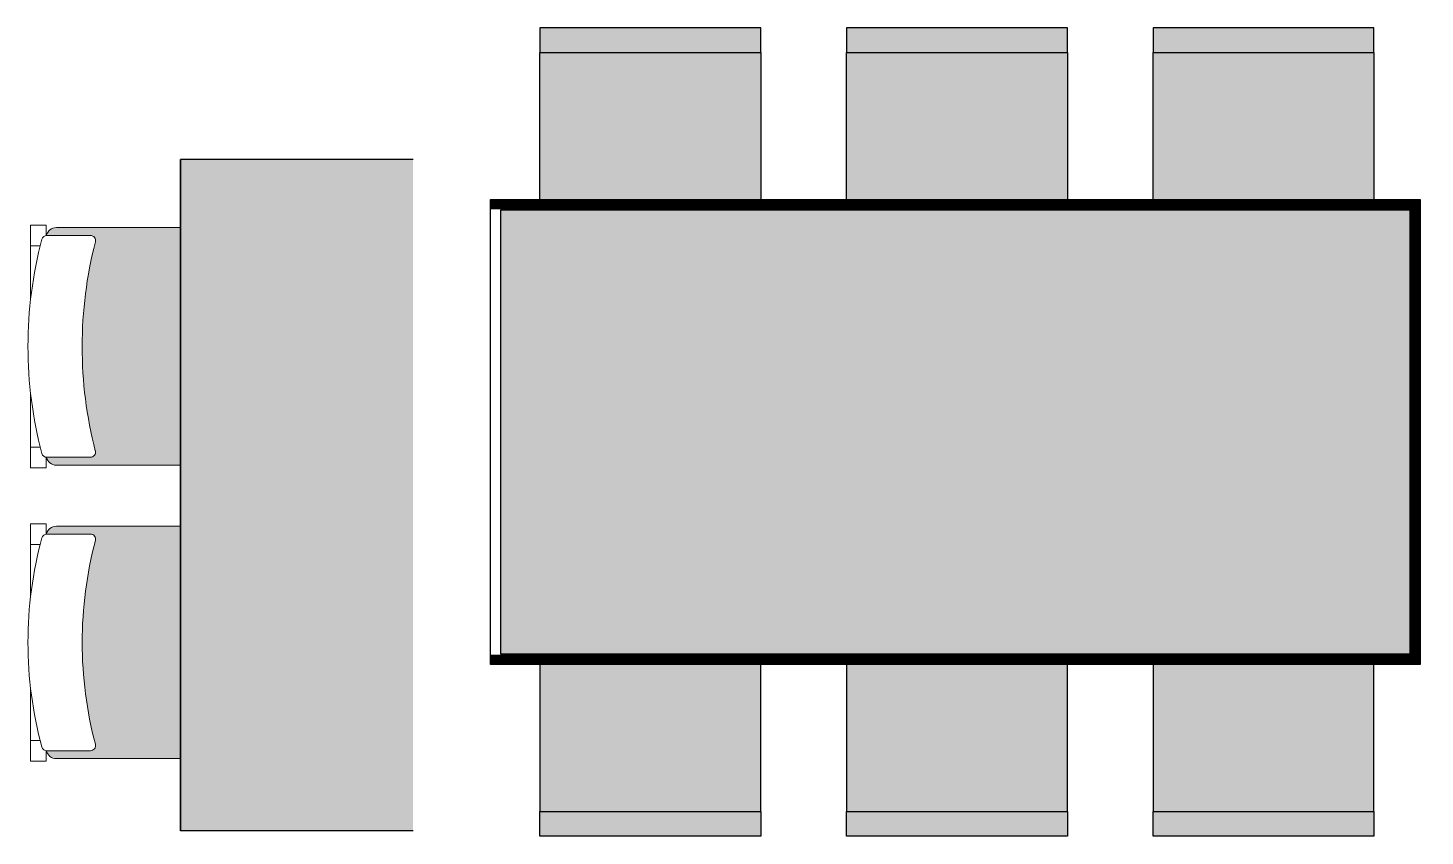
# Model space of a CAD drawing. Header units: millimetres. Extents: x 1349.81 to 1352.51, y 1288.67 to 1290.24.
import ezdxf

# ---------------------------------------------------------------- set-up
doc = ezdxf.new("R2010")
doc.units = ezdxf.units.MM
for name, color, linetype in [('AR-MOB_mesa jantar', 255, 'Continuous'), ('COTAS', 3, 'Continuous'), ('Layout', 8, 'Continuous'), ('MOBILIARIO', 1, 'Continuous')]:
    doc.layers.add(name, color=color, linetype=linetype)

msp = doc.modelspace()

# ---------------------------------------------------------------- hatches: boundary and pattern name
at = {"layer": 'AR-MOB_mesa jantar'}
h = msp.add_hatch(color=38, dxfattribs=at)
h.set_gradient(color1=(76, 38, 0), color2=(168, 84, 0), rotation=90, one_color=1, tint=0.33, name='INVCURVED')
h.paths.add_polyline_path([(1351.2249, 1290.1897), (1351.2249, 1290.2372), (1350.7974, 1290.2372), (1350.7974, 1290.1897)])
h = msp.add_hatch(color=38, dxfattribs=at)
h.set_gradient(color1=(76, 38, 0), color2=(168, 84, 0), rotation=90, one_color=1, tint=0.33, name='INVCURVED')
h.paths.add_polyline_path([(1351.8187, 1290.1897), (1351.8187, 1290.2372), (1351.3912, 1290.2372), (1351.3912, 1290.1897)])
h = msp.add_hatch(color=38, dxfattribs=at)
h.set_gradient(color1=(76, 38, 0), color2=(168, 84, 0), rotation=90, one_color=1, tint=0.33, name='INVCURVED')
h.paths.add_polyline_path([(1352.4124, 1290.1897), (1352.4124, 1290.2372), (1351.9849, 1290.2372), (1351.9849, 1290.1897)])
h = msp.add_hatch(color=47, dxfattribs=at)
h.set_gradient(color1=(113, 113, 56), one_color=1, tint=1)
h.paths.add_polyline_path([(1351.2249, 1289.9047), (1351.2249, 1290.1897), (1350.7974, 1290.1897), (1350.7974, 1289.9047)])
h = msp.add_hatch(color=47, dxfattribs=at)
h.set_gradient(color1=(113, 113, 56), one_color=1, tint=1)
h.paths.add_polyline_path([(1351.8187, 1289.9047), (1351.8187, 1290.1897), (1351.3912, 1290.1897), (1351.3912, 1289.9047)])
h = msp.add_hatch(color=47, dxfattribs=at)
h.set_gradient(color1=(113, 113, 56), one_color=1, tint=1)
h.paths.add_polyline_path([(1352.4124, 1289.9047), (1352.4124, 1290.1897), (1351.9849, 1290.1897), (1351.9849, 1289.9047)])
at = {"layer": 'AR-MOB_mesa jantar', "true_color": 0xffffff}
h = msp.add_hatch(color=7, dxfattribs=at)
h.set_gradient(color1=(255, 255, 255), rotation=135, one_color=1, tint=1, name='INVCYLINDER')
h.paths.add_polyline_path([(1350.7218, 1289.0247), (1350.7218, 1289.8847), (1352.4818, 1289.8847), (1352.4818, 1289.0247)])
at = {"layer": 'AR-MOB_mesa jantar'}
h = msp.add_hatch(color=47, dxfattribs=at)
h.set_gradient(color1=(113, 113, 56), one_color=1, tint=1)
h.paths.add_polyline_path([(1351.2249, 1289.0047), (1351.2249, 1288.7197), (1350.7974, 1288.7197), (1350.7974, 1289.0047)])
h = msp.add_hatch(color=47, dxfattribs=at)
h.set_gradient(color1=(113, 113, 56), one_color=1, tint=1)
h.paths.add_polyline_path([(1351.8187, 1289.0047), (1351.8187, 1288.7197), (1351.3912, 1288.7197), (1351.3912, 1289.0047)])
h = msp.add_hatch(color=47, dxfattribs=at)
h.set_gradient(color1=(113, 113, 56), one_color=1, tint=1)
h.paths.add_polyline_path([(1352.4124, 1289.0047), (1352.4124, 1288.7197), (1351.9849, 1288.7197), (1351.9849, 1289.0047)])
h = msp.add_hatch(color=38, dxfattribs=at)
h.set_gradient(color1=(76, 38, 0), color2=(168, 84, 0), one_color=1, tint=0.33)
h.paths.add_polyline_path([(1351.2249, 1288.7197), (1351.2249, 1288.6722), (1350.7974, 1288.6722), (1350.7974, 1288.7197)])
h = msp.add_hatch(color=38, dxfattribs=at)
h.set_gradient(color1=(76, 38, 0), color2=(168, 84, 0), one_color=1, tint=0.33)
h.paths.add_polyline_path([(1351.8187, 1288.7197), (1351.8187, 1288.6722), (1351.3912, 1288.6722), (1351.3912, 1288.7197)])
h = msp.add_hatch(color=38, dxfattribs=at)
h.set_gradient(color1=(76, 38, 0), color2=(168, 84, 0), one_color=1, tint=0.33)
h.paths.add_polyline_path([(1352.4124, 1288.7197), (1352.4124, 1288.6722), (1351.9849, 1288.6722), (1351.9849, 1288.7197)])
at = {"layer": 'COTAS'}
h = msp.add_hatch(color=51, dxfattribs=at)
h.set_gradient(color1=(255, 255, 127), rotation=90, one_color=1, tint=1)
h.paths.add_polyline_path([(1349.9367, 1288.8499, -0.491872), (1349.927, 1288.8374), (1349.8417, 1288.8374, 0.344686), (1349.8612, 1288.8222), (1350.1018, 1288.8222), (1350.1018, 1289.2722), (1349.8612, 1289.2722, 0.344967), (1349.8417, 1289.257), (1349.9271, 1289.257, -0.492033), (1349.9368, 1289.2444, 0.129699)])
h.paths.add_polyline_path([(1350.1018, 1289.3905), (1350.1018, 1289.8505), (1349.8612, 1289.8505, 0.344967), (1349.8417, 1289.8353), (1349.9271, 1289.8353, -0.492033), (1349.9368, 1289.8228, 0.126493), (1349.9367, 1289.4183, -0.491872), (1349.927, 1289.4057), (1349.8417, 1289.4057, 0.344686), (1349.8612, 1289.3905)])
at = {"layer": 'MOBILIARIO'}
h = msp.add_hatch(color=254, dxfattribs=at)
h.set_gradient(color1=(214, 214, 214), color2=(252, 252, 252), rotation=45, one_color=1, tint=0.99, name='CYLINDER')
h.paths.add_polyline_path([(1350.5518, 1289.9822), (1350.1018, 1289.9822), (1350.1018, 1288.6822), (1350.5518, 1288.6822)])

# ---------------------------------------------------------------- linework, layer by layer
at = {"layer": 'AR-MOB_mesa jantar', "color": 250}
for points in [[(1351.2249, 1290.1897), (1351.2249, 1290.2372), (1350.7974, 1290.2372), (1350.7974, 1290.1897)], [(1351.8187, 1290.1897), (1351.8187, 1290.2372), (1351.3912, 1290.2372), (1351.3912, 1290.1897)], [(1352.4124, 1290.1897), (1352.4124, 1290.2372), (1351.9849, 1290.2372), (1351.9849, 1290.1897)], [(1350.7018, 1289.0047), (1350.7018, 1289.9047), (1352.5018, 1289.9047), (1352.5018, 1289.0047)], [(1350.7218, 1289.0247), (1350.7218, 1289.8847), (1352.4818, 1289.8847), (1352.4818, 1289.0247)], [(1351.2249, 1288.7197), (1351.2249, 1288.6722), (1350.7974, 1288.6722), (1350.7974, 1288.7197)], [(1351.8187, 1288.7197), (1351.8187, 1288.6722), (1351.3912, 1288.6722), (1351.3912, 1288.7197)], [(1352.4124, 1288.7197), (1352.4124, 1288.6722), (1351.9849, 1288.6722), (1351.9849, 1288.7197)]]:
    msp.add_lwpolyline(points, close=True, dxfattribs=at)
for points in [[(1350.7974, 1289.9047), (1350.7974, 1290.1897), (1351.2249, 1290.1897), (1351.2249, 1289.9047)], [(1351.3912, 1289.9047), (1351.3912, 1290.1897), (1351.8187, 1290.1897), (1351.8187, 1289.9047)], [(1351.9849, 1289.9047), (1351.9849, 1290.1897), (1352.4124, 1290.1897), (1352.4124, 1289.9047)], [(1350.7974, 1289.0047), (1350.7974, 1288.7197), (1351.2249, 1288.7197), (1351.2249, 1289.0047)], [(1351.3912, 1289.0047), (1351.3912, 1288.7197), (1351.8187, 1288.7197), (1351.8187, 1289.0047)], [(1351.9849, 1289.0047), (1351.9849, 1288.7197), (1352.4124, 1288.7197), (1352.4124, 1289.0047)]]:
    msp.add_lwpolyline(points, dxfattribs=at)
at = {"layer": 'AR-MOB_mesa jantar', "color": 252, "const_width": 0.019}
for points in [[(1352.5018, 1289.8944), (1350.7018, 1289.8954)], [(1352.4922, 1289.0047), (1352.4922, 1289.9047)], [(1352.5018, 1289.0151), (1350.7018, 1289.0141)]]:
    msp.add_lwpolyline(points, dxfattribs=at)
at = {"layer": 'COTAS'}
for points in [[(1350.5518, 1289.9822), (1350.1018, 1289.9822), (1350.1018, 1288.6822)], [(1350.5518, 1288.6822), (1350.1018, 1288.6822), (1350.1018, 1289.9822)]]:
    msp.add_lwpolyline(points, dxfattribs=at)
at = {"layer": 'Layout', "lineweight": 0}
for p, q in [((1349.8112, 1289.8553), (1349.8412, 1289.8553)), ((1349.8112, 1289.7131), (1349.8112, 1289.8553)), ((1349.8412, 1289.8352), (1349.8412, 1289.8553)), ((1349.8612, 1289.8505), (1350.1018, 1289.8505)), ((1349.8112, 1289.8153), (1349.8299, 1289.8153)), ((1349.8428, 1289.8353), (1349.9271, 1289.8353)), ((1349.8112, 1289.3853), (1349.8112, 1289.5275)), ((1349.8299, 1289.4253), (1349.8112, 1289.4253)), ((1349.8412, 1289.3853), (1349.8112, 1289.3853)), ((1349.8412, 1289.3853), (1349.8412, 1289.4058)), ((1349.927, 1289.4057), (1349.8427, 1289.4057)), ((1350.1018, 1289.3905), (1349.8612, 1289.3905)), ((1349.8112, 1289.1348), (1349.8112, 1289.277)), ((1349.8112, 1289.277), (1349.8412, 1289.277)), ((1349.8412, 1289.2568), (1349.8412, 1289.277)), ((1349.8428, 1289.257), (1349.9271, 1289.257)), ((1349.8612, 1289.2722), (1350.1018, 1289.2722)), ((1349.8112, 1289.237), (1349.8299, 1289.237)), ((1349.8112, 1288.817), (1349.8112, 1288.9592)), ((1349.8299, 1288.857), (1349.8112, 1288.857)), ((1349.8412, 1288.817), (1349.8112, 1288.817)), ((1349.8412, 1288.817), (1349.8412, 1288.8375)), ((1349.927, 1288.8374), (1349.8427, 1288.8374)), ((1350.1018, 1288.8222), (1349.8612, 1288.8222))]:
    msp.add_line(p, q, dxfattribs=at)
for centre, radius, start, end in [((1349.8612, 1289.8305), 0.02, 90, 166.311), ((1350.6174, 1289.6203), 0.8112, 165.1704, 194.7998), ((1349.8428, 1289.8253), 0.01, 90, 164.8083), ((1350.7234, 1289.6203), 0.8123, 165.5671, 194.404), ((1349.9271, 1289.8253), 0.01, 345.2052, 90), ((1349.8427, 1289.4157), 0.01, 195.1612, 270), ((1349.927, 1289.4157), 0.01, 270, 14.7651), ((1349.8612, 1289.4105), 0.02, 193.7819, 270), ((1350.5794, 1289.047), 0.7732, 164.8083, 195.1612), ((1349.8428, 1289.247), 0.01, 90, 164.8083), ((1349.8612, 1289.2522), 0.02, 90, 166.311), ((1349.9271, 1289.247), 0.01, 345.2052, 90), ((1350.6844, 1289.047), 0.7732, 165.2052, 194.7651), ((1349.8427, 1288.8474), 0.01, 195.1612, 270), ((1349.927, 1288.8474), 0.01, 270, 14.7651), ((1349.8612, 1288.8422), 0.02, 193.7819, 270)]:
    msp.add_arc(centre, radius, start, end, dxfattribs=at)

doc.saveas('drawing.dxf')
